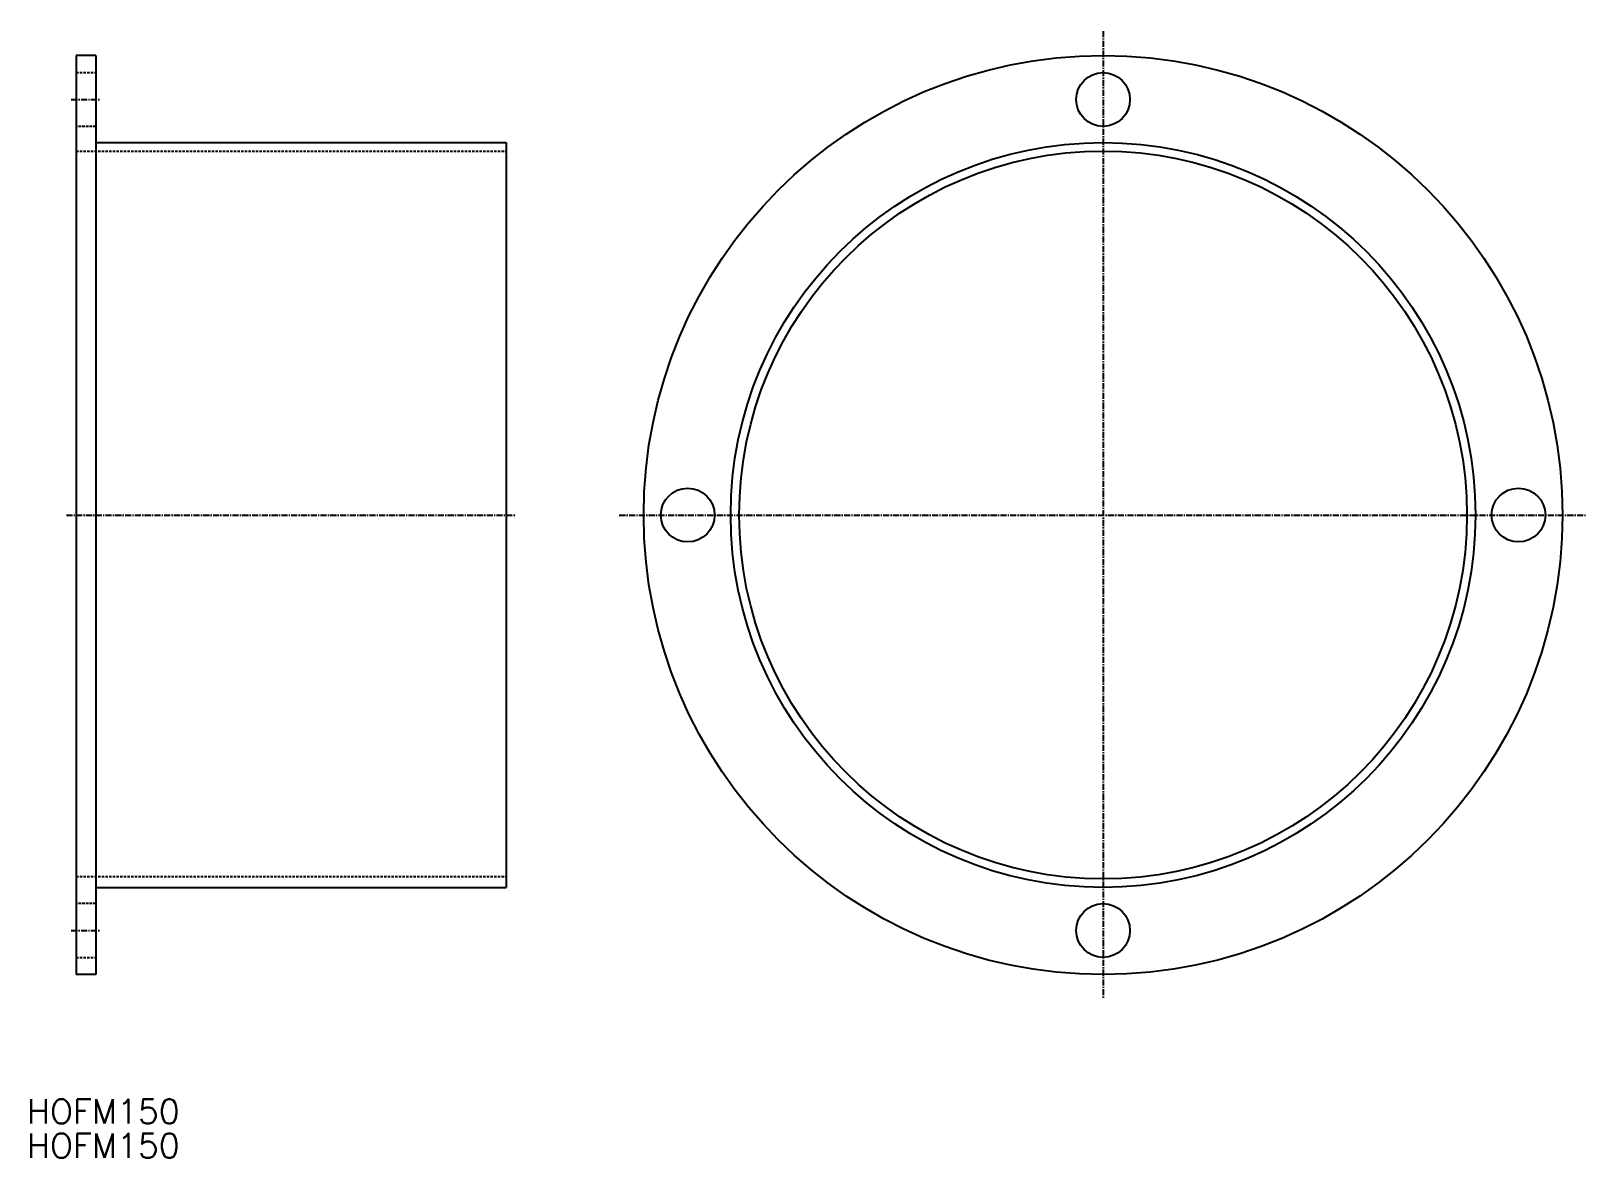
# Model space of a CAD drawing. Extents: x 78 to 396, y 32 to 262.
import ezdxf
from ezdxf.enums import TextEntityAlignment as Align

# ---------------------------------------------------------------- set-up
doc = ezdxf.new("R2010")
doc.units = 0
doc.linetypes.add('CENTER', pattern=[2, 1.25, -0.25, 0.25, -0.25])
doc.linetypes.add('DASHED', pattern=[0.75, 0.5, -0.25])
doc.layers.get('0').update_dxf_attribs({"linetype": 'CONTINUOUS'})
doc.layers.add('CENTER', color=1, linetype='CENTER')
doc.styles.get("Standard").update_dxf_attribs({"font": 'txt.shx', "bigfont": 'extfont.shx'})

msp = doc.modelspace()

# ---------------------------------------------------------------- linework, layer by layer
at = {"color": 7, "linetype": 'CONTINUOUS'}
for p, q in [((90.86, 257.13), (86.86, 257.13)), ((86.86, 257.13), (86.86, 69.13)), ((90.86, 257.13), (90.86, 69.13)), ((90.86, 239.33), (174.86, 239.33)), ((174.86, 239.33), (174.86, 86.93)), ((90.86, 86.93), (174.86, 86.93)), ((90.86, 69.13), (86.86, 69.13))]:
    msp.add_line(p, q, dxfattribs=at)
at = {"color": 3, "linetype": 'DASHED'}
for p, q in [((86.86, 253.63), (90.86, 253.63)), ((90.86, 242.63), (86.86, 242.63)), ((86.86, 237.58), (174.86, 237.58)), ((86.86, 89.18), (174.86, 89.18)), ((90.86, 83.63), (86.86, 83.63)), ((86.86, 72.63), (90.86, 72.63))]:
    msp.add_line(p, q, dxfattribs=at)
at = {"color": 7, "linetype": 'CONTINUOUS'}
for centre, radius in [((296.99, 163.13), 94), ((296.99, 248.13), 5.5), ((296.99, 163.13), 76.2), ((296.99, 163.13), 74.45), ((211.99, 163.13), 5.5), ((381.99, 163.13), 5.5), ((296.99, 78.13), 5.5)]:
    msp.add_circle(centre, radius, dxfattribs=at)
at = {"layer": 'CENTER', "color": 1, "linetype": 'CENTER'}
for p, q in [((296.99, 262.13), (296.99, 64.13)), ((85.86, 248.13), (91.86, 248.13)), ((84.86, 163.13), (176.86, 163.13)), ((197.99, 163.13), (395.99, 163.13)), ((85.86, 78.13), (91.86, 78.13))]:
    msp.add_line(p, q, dxfattribs=at)

# ---------------------------------------------------------------- texts
at = {"color": 7, "linetype": 'CONTINUOUS'}
for p in [(76.78, 41.11), (76.78, 34.11)]:
    msp.add_text('HOFM150', height=5, dxfattribs=at).set_placement(p, align=Align.MIDDLE_LEFT)

doc.saveas('drawing.dxf')
